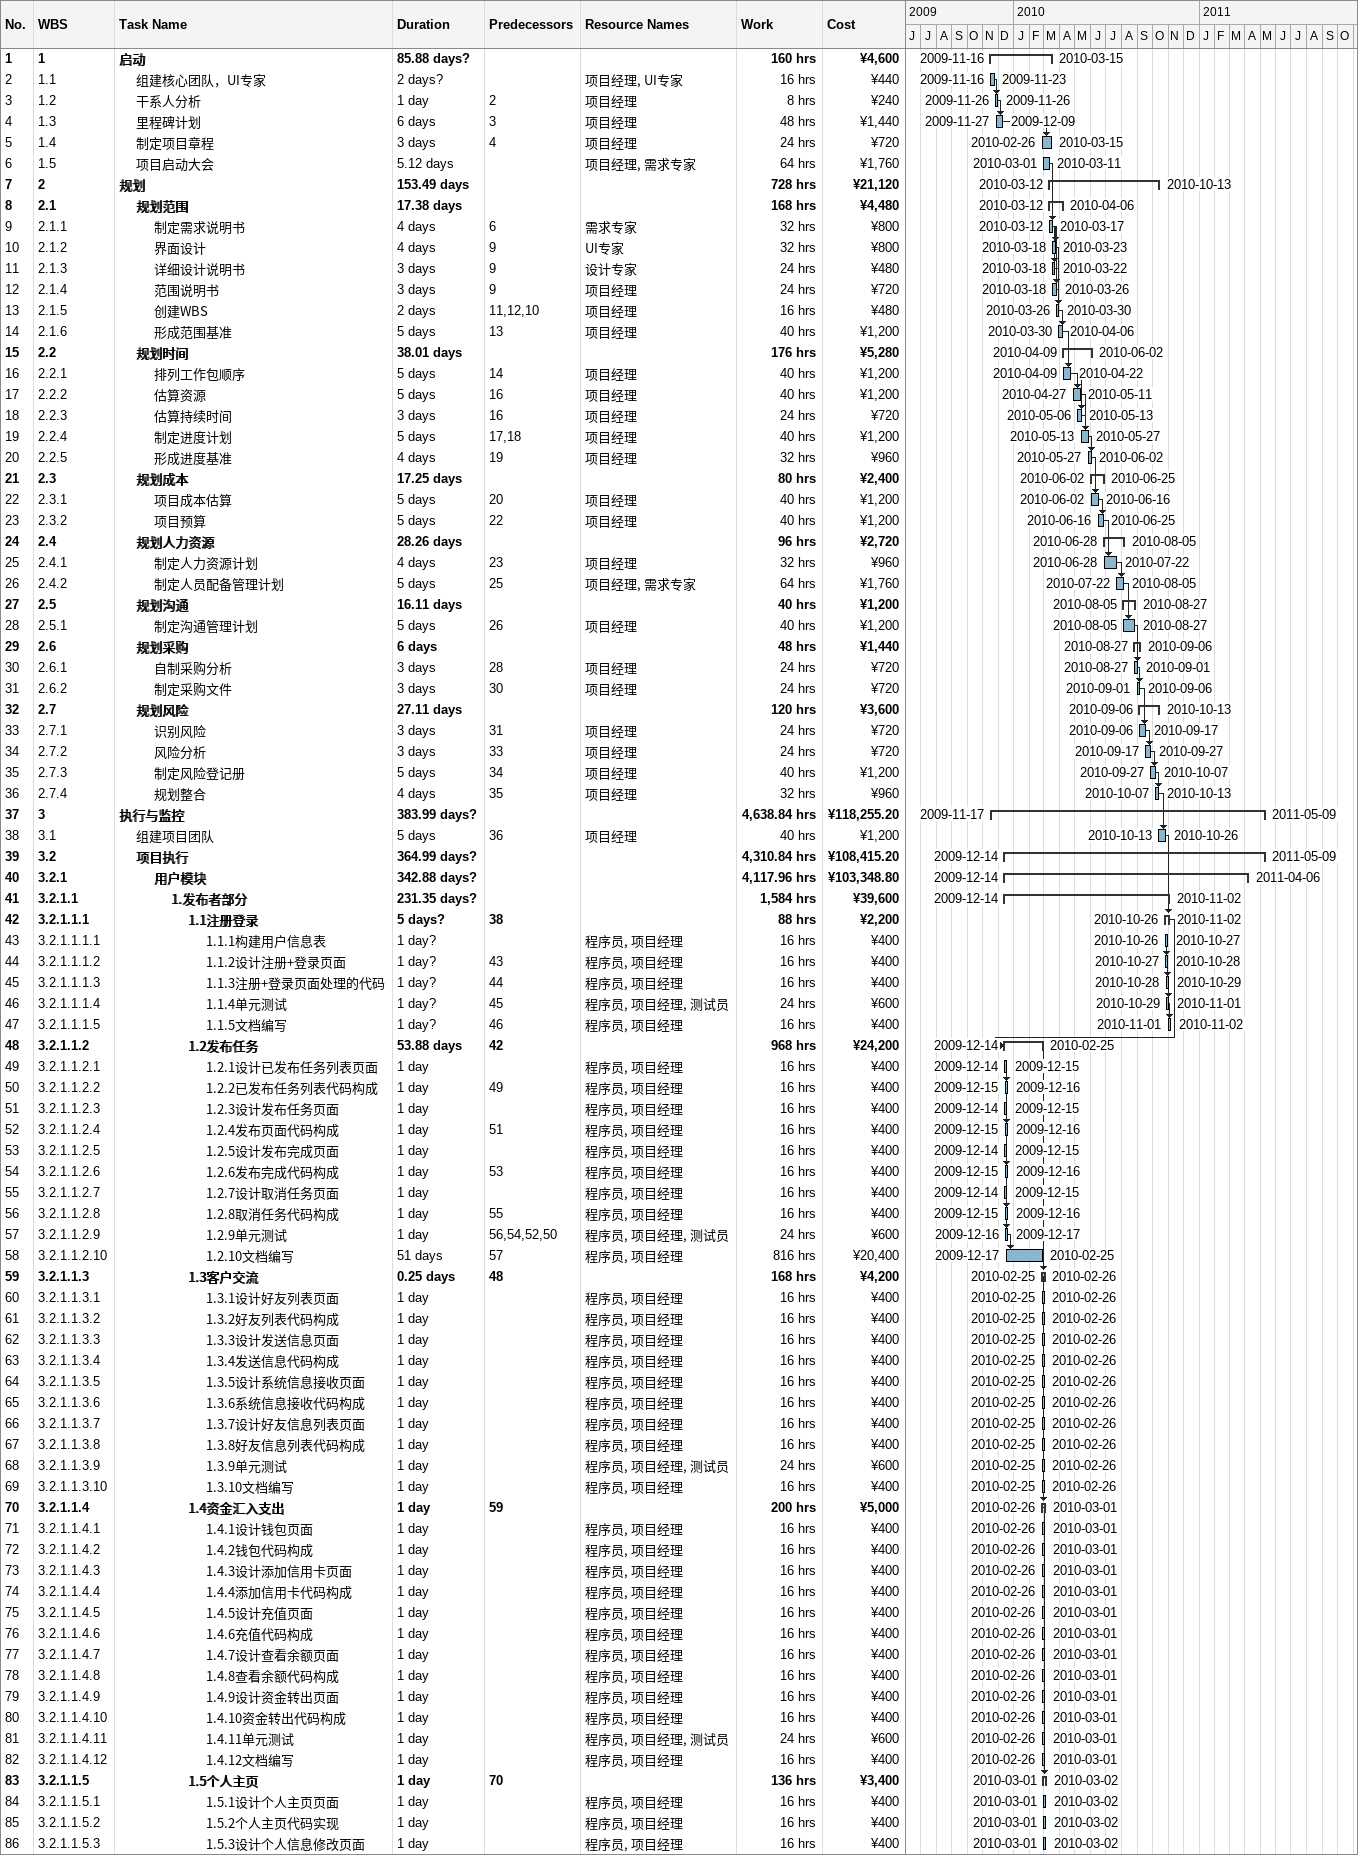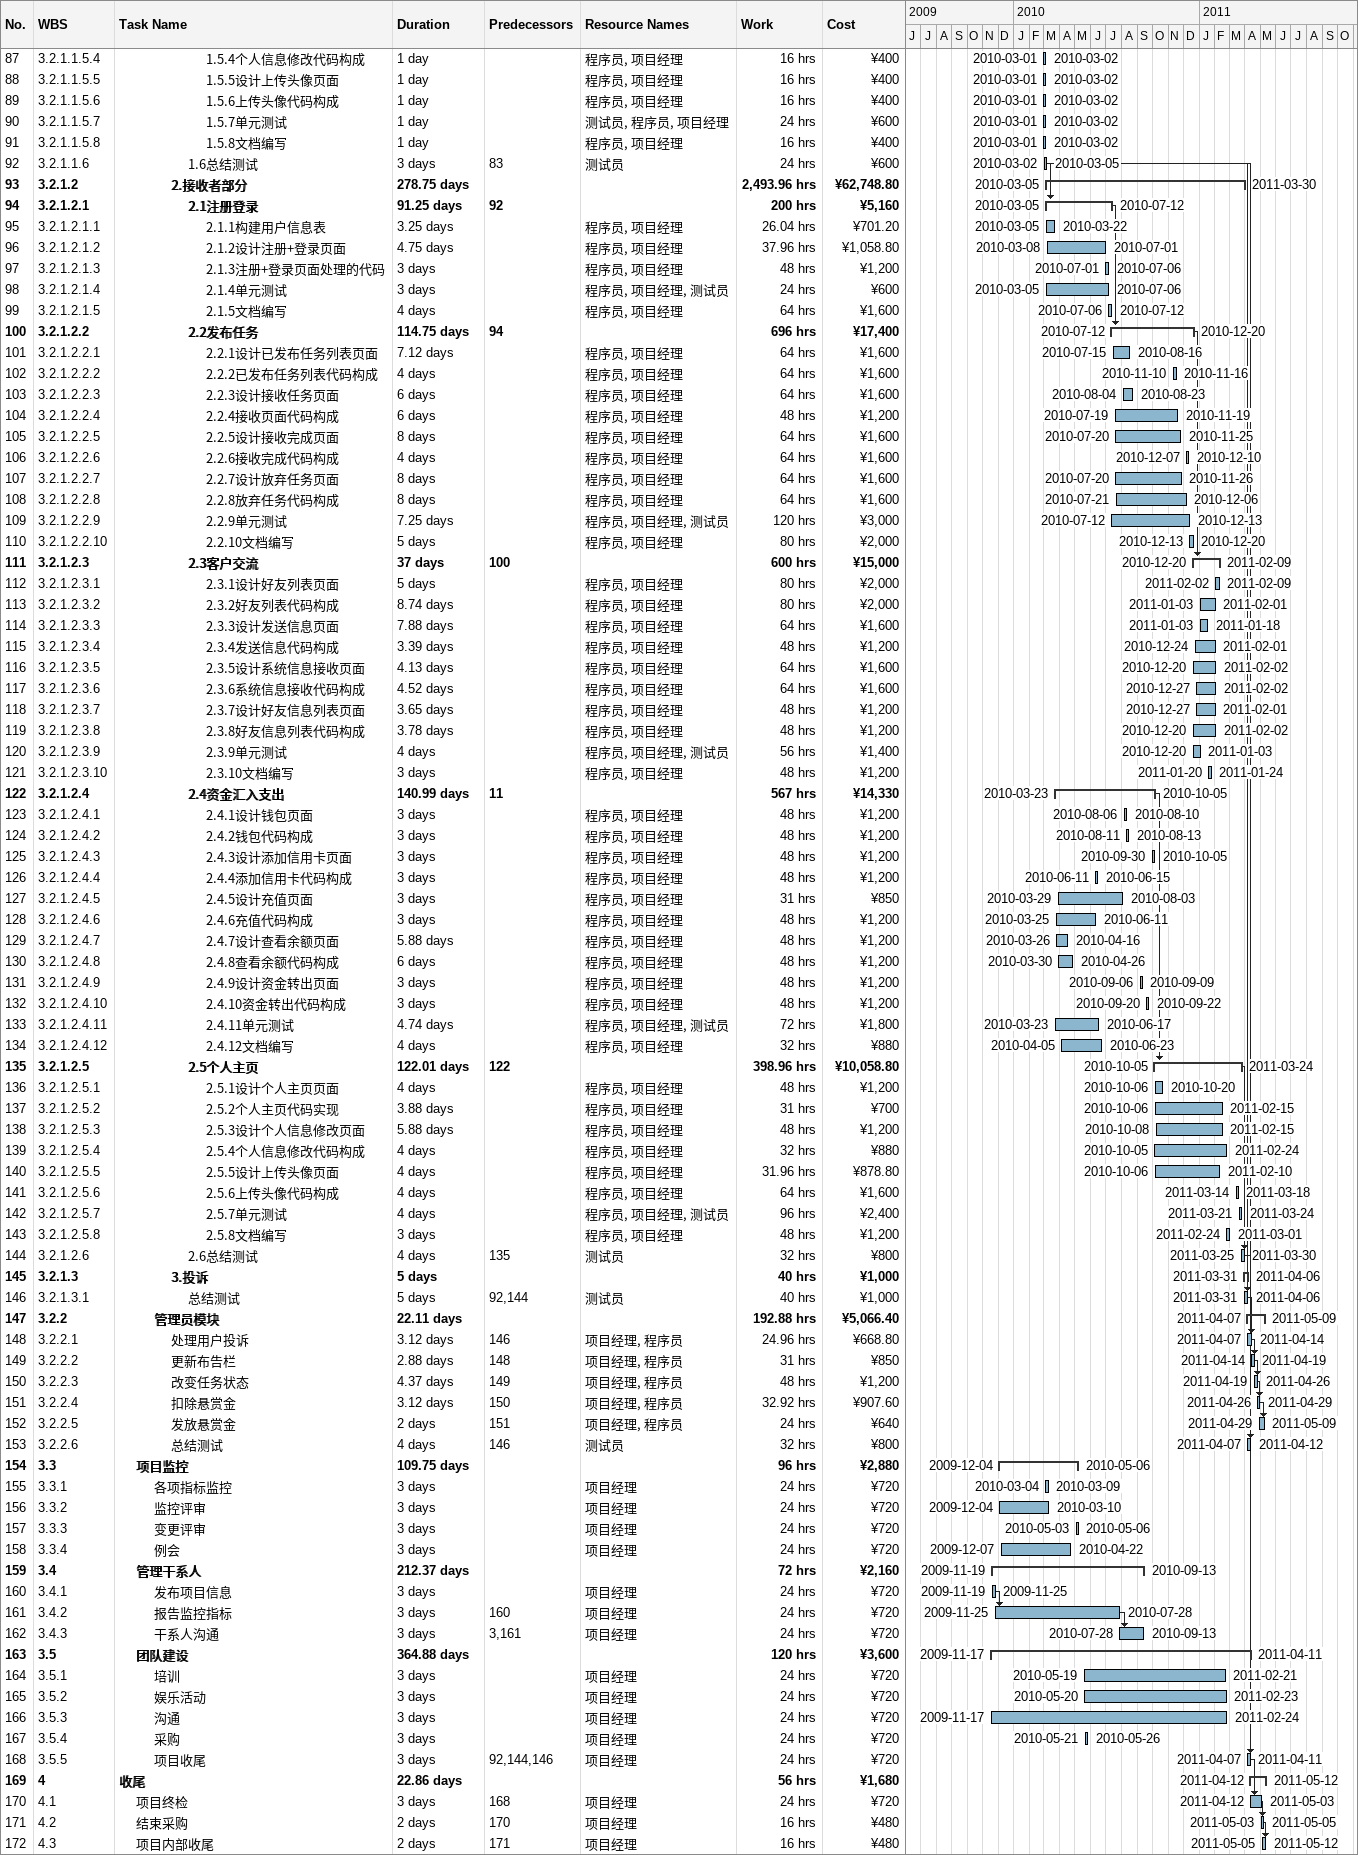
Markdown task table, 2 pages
| ID | WBS | Task | Duration | Start | Finish | Predecessors | Resources | Work (h) | Cost (¥) |
|---|---|---|---|---|---|---|---|---|---|
| 1 | 1 | **启动** | 85.88d? | 2009-11-16 | 2010-03-15 |  |  | 160 | 4600 |
| 2 | 1.1 | 组建核心团队，UI专家 | 2d? | 2009-11-16 | 2009-11-23 |  | 项目经理, UI专家 | 16 | 440 |
| 3 | 1.2 | 干系人分析 | 1d | 2009-11-26 | 2009-11-26 | 2 | 项目经理 | 8 | 240 |
| 4 | 1.3 | 里程碑计划 | 6d | 2009-11-27 | 2009-12-09 | 3 | 项目经理 | 48 | 1440 |
| 5 | 1.4 | 制定项目章程 | 3d | 2010-02-26 | 2010-03-15 | 4 | 项目经理 | 24 | 720 |
| 6 | 1.5 | 项目启动大会 | 5.12d | 2010-03-01 | 2010-03-11 |  | 项目经理, 需求专家 | 64 | 1760 |
| 7 | 2 | **规划** | 153.49d | 2010-03-12 | 2010-10-13 |  |  | 728 | 21120 |
| 8 | 2.1 | **规划范围** | 17.38d | 2010-03-12 | 2010-04-06 |  |  | 168 | 4480 |
| 9 | 2.1.1 | 制定需求说明书 | 4d | 2010-03-12 | 2010-03-17 | 6 | 需求专家 | 32 | 800 |
| 10 | 2.1.2 | 界面设计 | 4d | 2010-03-18 | 2010-03-23 | 9 | UI专家 | 32 | 800 |
| 11 | 2.1.3 | 详细设计说明书 | 3d | 2010-03-18 | 2010-03-22 | 9 | 设计专家 | 24 | 480 |
| 12 | 2.1.4 | 范围说明书 | 3d | 2010-03-18 | 2010-03-26 | 9 | 项目经理 | 24 | 720 |
| 13 | 2.1.5 | 创建WBS | 2d | 2010-03-26 | 2010-03-30 | 11, 12, 10 | 项目经理 | 16 | 480 |
| 14 | 2.1.6 | 形成范围基准 | 5d | 2010-03-30 | 2010-04-06 | 13 | 项目经理 | 40 | 1200 |
| 15 | 2.2 | **规划时间** | 38.01d | 2010-04-09 | 2010-06-02 |  |  | 176 | 5280 |
| 16 | 2.2.1 | 排列工作包顺序 | 5d | 2010-04-09 | 2010-04-22 | 14 | 项目经理 | 40 | 1200 |
| 17 | 2.2.2 | 估算资源 | 5d | 2010-04-27 | 2010-05-11 | 16 | 项目经理 | 40 | 1200 |
| 18 | 2.2.3 | 估算持续时间 | 3d | 2010-05-06 | 2010-05-13 | 16 | 项目经理 | 24 | 720 |
| 19 | 2.2.4 | 制定进度计划 | 5d | 2010-05-13 | 2010-05-27 | 17, 18 | 项目经理 | 40 | 1200 |
| 20 | 2.2.5 | 形成进度基准 | 4d | 2010-05-27 | 2010-06-02 | 19 | 项目经理 | 32 | 960 |
| 21 | 2.3 | **规划成本** | 17.25d | 2010-06-02 | 2010-06-25 |  |  | 80 | 2400 |
| 22 | 2.3.1 | 项目成本估算 | 5d | 2010-06-02 | 2010-06-16 | 20 | 项目经理 | 40 | 1200 |
| 23 | 2.3.2 | 项目预算 | 5d | 2010-06-16 | 2010-06-25 | 22 | 项目经理 | 40 | 1200 |
| 24 | 2.4 | **规划人力资源** | 28.26d | 2010-06-28 | 2010-08-05 |  |  | 96 | 2720 |
| 25 | 2.4.1 | 制定人力资源计划 | 4d | 2010-06-28 | 2010-07-22 | 23 | 项目经理 | 32 | 960 |
| 26 | 2.4.2 | 制定人员配备管理计划 | 5d | 2010-07-22 | 2010-08-05 | 25 | 项目经理, 需求专家 | 64 | 1760 |
| 27 | 2.5 | **规划沟通** | 16.11d | 2010-08-05 | 2010-08-27 |  |  | 40 | 1200 |
| 28 | 2.5.1 | 制定沟通管理计划 | 5d | 2010-08-05 | 2010-08-27 | 26 | 项目经理 | 40 | 1200 |
| 29 | 2.6 | **规划采购** | 6d | 2010-08-27 | 2010-09-06 |  |  | 48 | 1440 |
| 30 | 2.6.1 | 自制采购分析 | 3d | 2010-08-27 | 2010-09-01 | 28 | 项目经理 | 24 | 720 |
| 31 | 2.6.2 | 制定采购文件 | 3d | 2010-09-01 | 2010-09-06 | 30 | 项目经理 | 24 | 720 |
| 32 | 2.7 | **规划风险** | 27.11d | 2010-09-06 | 2010-10-13 |  |  | 120 | 3600 |
| 33 | 2.7.1 | 识别风险 | 3d | 2010-09-06 | 2010-09-17 | 31 | 项目经理 | 24 | 720 |
| 34 | 2.7.2 | 风险分析 | 3d | 2010-09-17 | 2010-09-27 | 33 | 项目经理 | 24 | 720 |
| 35 | 2.7.3 | 制定风险登记册 | 5d | 2010-09-27 | 2010-10-07 | 34 | 项目经理 | 40 | 1200 |
| 36 | 2.7.4 | 规划整合 | 4d | 2010-10-07 | 2010-10-13 | 35 | 项目经理 | 32 | 960 |
| 37 | 3 | **执行与监控** | 383.99d? | 2009-11-17 | 2011-05-09 |  |  | 4638.84 | 118255.20 |
| 38 | 3.1 | 组建项目团队 | 5d | 2010-10-13 | 2010-10-26 | 36 | 项目经理 | 40 | 1200 |
| 39 | 3.2 | **项目执行** | 364.99d? | 2009-12-14 | 2011-05-09 |  |  | 4310.84 | 108415.20 |
| 40 | 3.2.1 | **用户模块** | 342.88d? | 2009-12-14 | 2011-04-06 |  |  | 4117.96 | 103348.80 |
| 41 | 3.2.1.1 | **1.发布者部分** | 231.35d? | 2009-12-14 | 2010-11-02 |  |  | 1584 | 39600 |
| 42 | 3.2.1.1.1 | **1.1注册登录** | 5d? | 2010-10-26 | 2010-11-02 | 38 |  | 88 | 2200 |
| 43 | 3.2.1.1.1.1 | 1.1.1构建用户信息表 | 1d? | 2010-10-26 | 2010-10-27 |  | 程序员, 项目经理 | 16 | 400 |
| 44 | 3.2.1.1.1.2 | 1.1.2设计注册+登录页面 | 1d? | 2010-10-27 | 2010-10-28 | 43 | 程序员, 项目经理 | 16 | 400 |
| 45 | 3.2.1.1.1.3 | 1.1.3注册+登录页面处理的代码 | 1d? | 2010-10-28 | 2010-10-29 | 44 | 程序员, 项目经理 | 16 | 400 |
| 46 | 3.2.1.1.1.4 | 1.1.4单元测试 | 1d? | 2010-10-29 | 2010-11-01 | 45 | 程序员, 项目经理, 测试员 | 24 | 600 |
| 47 | 3.2.1.1.1.5 | 1.1.5文档编写 | 1d? | 2010-11-01 | 2010-11-02 | 46 | 程序员, 项目经理 | 16 | 400 |
| 48 | 3.2.1.1.2 | **1.2发布任务** | 53.88d | 2009-12-14 | 2010-02-25 | 42 |  | 968 | 24200 |
| 49 | 3.2.1.1.2.1 | 1.2.1设计已发布任务列表页面 | 1d | 2009-12-14 | 2009-12-15 |  | 程序员, 项目经理 | 16 | 400 |
| 50 | 3.2.1.1.2.2 | 1.2.2已发布任务列表代码构成 | 1d | 2009-12-15 | 2009-12-16 | 49 | 程序员, 项目经理 | 16 | 400 |
| 51 | 3.2.1.1.2.3 | 1.2.3设计发布任务页面 | 1d | 2009-12-14 | 2009-12-15 |  | 程序员, 项目经理 | 16 | 400 |
| 52 | 3.2.1.1.2.4 | 1.2.4发布页面代码构成 | 1d | 2009-12-15 | 2009-12-16 | 51 | 程序员, 项目经理 | 16 | 400 |
| 53 | 3.2.1.1.2.5 | 1.2.5设计发布完成页面 | 1d | 2009-12-14 | 2009-12-15 |  | 程序员, 项目经理 | 16 | 400 |
| 54 | 3.2.1.1.2.6 | 1.2.6发布完成代码构成 | 1d | 2009-12-15 | 2009-12-16 | 53 | 程序员, 项目经理 | 16 | 400 |
| 55 | 3.2.1.1.2.7 | 1.2.7设计取消任务页面 | 1d | 2009-12-14 | 2009-12-15 |  | 程序员, 项目经理 | 16 | 400 |
| 56 | 3.2.1.1.2.8 | 1.2.8取消任务代码构成 | 1d | 2009-12-15 | 2009-12-16 | 55 | 程序员, 项目经理 | 16 | 400 |
| 57 | 3.2.1.1.2.9 | 1.2.9单元测试 | 1d | 2009-12-16 | 2009-12-17 | 56, 54, 52, 50 | 程序员, 项目经理, 测试员 | 24 | 600 |
| 58 | 3.2.1.1.2.10 | 1.2.10文档编写 | 51d | 2009-12-17 | 2010-02-25 | 57 | 程序员, 项目经理 | 816 | 20400 |
| 59 | 3.2.1.1.3 | **1.3客户交流** | 0.25d | 2010-02-25 | 2010-02-26 | 48 |  | 168 | 4200 |
| 60 | 3.2.1.1.3.1 | 1.3.1设计好友列表页面 | 1d | 2010-02-25 | 2010-02-26 |  | 程序员, 项目经理 | 16 | 400 |
| 61 | 3.2.1.1.3.2 | 1.3.2好友列表代码构成 | 1d | 2010-02-25 | 2010-02-26 |  | 程序员, 项目经理 | 16 | 400 |
| 62 | 3.2.1.1.3.3 | 1.3.3设计发送信息页面 | 1d | 2010-02-25 | 2010-02-26 |  | 程序员, 项目经理 | 16 | 400 |
| 63 | 3.2.1.1.3.4 | 1.3.4发送信息代码构成 | 1d | 2010-02-25 | 2010-02-26 |  | 程序员, 项目经理 | 16 | 400 |
| 64 | 3.2.1.1.3.5 | 1.3.5设计系统信息接收页面 | 1d | 2010-02-25 | 2010-02-26 |  | 程序员, 项目经理 | 16 | 400 |
| 65 | 3.2.1.1.3.6 | 1.3.6系统信息接收代码构成 | 1d | 2010-02-25 | 2010-02-26 |  | 程序员, 项目经理 | 16 | 400 |
| 66 | 3.2.1.1.3.7 | 1.3.7设计好友信息列表页面 | 1d | 2010-02-25 | 2010-02-26 |  | 程序员, 项目经理 | 16 | 400 |
| 67 | 3.2.1.1.3.8 | 1.3.8好友信息列表代码构成 | 1d | 2010-02-25 | 2010-02-26 |  | 程序员, 项目经理 | 16 | 400 |
| 68 | 3.2.1.1.3.9 | 1.3.9单元测试 | 1d | 2010-02-25 | 2010-02-26 |  | 程序员, 项目经理, 测试员 | 24 | 600 |
| 69 | 3.2.1.1.3.10 | 1.3.10文档编写 | 1d | 2010-02-25 | 2010-02-26 |  | 程序员, 项目经理 | 16 | 400 |
| 70 | 3.2.1.1.4 | **1.4资金汇入支出** | 1d | 2010-02-26 | 2010-03-01 | 59 |  | 200 | 5000 |
| 71 | 3.2.1.1.4.1 | 1.4.1设计钱包页面 | 1d | 2010-02-26 | 2010-03-01 |  | 程序员, 项目经理 | 16 | 400 |
| 72 | 3.2.1.1.4.2 | 1.4.2钱包代码构成 | 1d | 2010-02-26 | 2010-03-01 |  | 程序员, 项目经理 | 16 | 400 |
| 73 | 3.2.1.1.4.3 | 1.4.3设计添加信用卡页面 | 1d | 2010-02-26 | 2010-03-01 |  | 程序员, 项目经理 | 16 | 400 |
| 74 | 3.2.1.1.4.4 | 1.4.4添加信用卡代码构成 | 1d | 2010-02-26 | 2010-03-01 |  | 程序员, 项目经理 | 16 | 400 |
| 75 | 3.2.1.1.4.5 | 1.4.5设计充值页面 | 1d | 2010-02-26 | 2010-03-01 |  | 程序员, 项目经理 | 16 | 400 |
| 76 | 3.2.1.1.4.6 | 1.4.6充值代码构成 | 1d | 2010-02-26 | 2010-03-01 |  | 程序员, 项目经理 | 16 | 400 |
| 77 | 3.2.1.1.4.7 | 1.4.7设计查看余额页面 | 1d | 2010-02-26 | 2010-03-01 |  | 程序员, 项目经理 | 16 | 400 |
| 78 | 3.2.1.1.4.8 | 1.4.8查看余额代码构成 | 1d | 2010-02-26 | 2010-03-01 |  | 程序员, 项目经理 | 16 | 400 |
| 79 | 3.2.1.1.4.9 | 1.4.9设计资金转出页面 | 1d | 2010-02-26 | 2010-03-01 |  | 程序员, 项目经理 | 16 | 400 |
| 80 | 3.2.1.1.4.10 | 1.4.10资金转出代码构成 | 1d | 2010-02-26 | 2010-03-01 |  | 程序员, 项目经理 | 16 | 400 |
| 81 | 3.2.1.1.4.11 | 1.4.11单元测试 | 1d | 2010-02-26 | 2010-03-01 |  | 程序员, 项目经理, 测试员 | 24 | 600 |
| 82 | 3.2.1.1.4.12 | 1.4.12文档编写 | 1d | 2010-02-26 | 2010-03-01 |  | 程序员, 项目经理 | 16 | 400 |
| 83 | 3.2.1.1.5 | **1.5个人主页** | 1d | 2010-03-01 | 2010-03-02 | 70 |  | 136 | 3400 |
| 84 | 3.2.1.1.5.1 | 1.5.1设计个人主页页面 | 1d | 2010-03-01 | 2010-03-02 |  | 程序员, 项目经理 | 16 | 400 |
| 85 | 3.2.1.1.5.2 | 1.5.2个人主页代码实现 | 1d | 2010-03-01 | 2010-03-02 |  | 程序员, 项目经理 | 16 | 400 |
| 86 | 3.2.1.1.5.3 | 1.5.3设计个人信息修改页面 | 1d | 2010-03-01 | 2010-03-02 |  | 程序员, 项目经理 | 16 | 400 |
| 87 | 3.2.1.1.5.4 | 1.5.4个人信息修改代码构成 | 1d | 2010-03-01 | 2010-03-02 |  | 程序员, 项目经理 | 16 | 400 |
| 88 | 3.2.1.1.5.5 | 1.5.5设计上传头像页面 | 1d | 2010-03-01 | 2010-03-02 |  | 程序员, 项目经理 | 16 | 400 |
| 89 | 3.2.1.1.5.6 | 1.5.6上传头像代码构成 | 1d | 2010-03-01 | 2010-03-02 |  | 程序员, 项目经理 | 16 | 400 |
| 90 | 3.2.1.1.5.7 | 1.5.7单元测试 | 1d | 2010-03-01 | 2010-03-02 |  | 测试员, 程序员, 项目经理 | 24 | 600 |
| 91 | 3.2.1.1.5.8 | 1.5.8文档编写 | 1d | 2010-03-01 | 2010-03-02 |  | 程序员, 项目经理 | 16 | 400 |
| 92 | 3.2.1.1.6 | 1.6总结测试 | 3d | 2010-03-02 | 2010-03-05 | 83 | 测试员 | 24 | 600 |
| 93 | 3.2.1.2 | **2.接收者部分** | 278.75d | 2010-03-05 | 2011-03-30 |  |  | 2493.96 | 62748.80 |
| 94 | 3.2.1.2.1 | **2.1注册登录** | 91.25d | 2010-03-05 | 2010-07-12 | 92 |  | 200 | 5160 |
| 95 | 3.2.1.2.1.1 | 2.1.1构建用户信息表 | 3.25d | 2010-03-05 | 2010-03-22 |  | 程序员, 项目经理 | 26.04 | 701.20 |
| 96 | 3.2.1.2.1.2 | 2.1.2设计注册+登录页面 | 4.75d | 2010-03-08 | 2010-07-01 |  | 程序员, 项目经理 | 37.96 | 1058.80 |
| 97 | 3.2.1.2.1.3 | 2.1.3注册+登录页面处理的代码 | 3d | 2010-07-01 | 2010-07-06 |  | 程序员, 项目经理 | 48 | 1200 |
| 98 | 3.2.1.2.1.4 | 2.1.4单元测试 | 3d | 2010-03-05 | 2010-07-06 |  | 程序员, 项目经理, 测试员 | 24 | 600 |
| 99 | 3.2.1.2.1.5 | 2.1.5文档编写 | 4d | 2010-07-06 | 2010-07-12 |  | 程序员, 项目经理 | 64 | 1600 |
| 100 | 3.2.1.2.2 | **2.2发布任务** | 114.75d | 2010-07-12 | 2010-12-20 | 94 |  | 696 | 17400 |
| 101 | 3.2.1.2.2.1 | 2.2.1设计已发布任务列表页面 | 7.12d | 2010-07-15 | 2010-08-16 |  | 程序员, 项目经理 | 64 | 1600 |
| 102 | 3.2.1.2.2.2 | 2.2.2已发布任务列表代码构成 | 4d | 2010-11-10 | 2010-11-16 |  | 程序员, 项目经理 | 64 | 1600 |
| 103 | 3.2.1.2.2.3 | 2.2.3设计接收任务页面 | 6d | 2010-08-04 | 2010-08-23 |  | 程序员, 项目经理 | 64 | 1600 |
| 104 | 3.2.1.2.2.4 | 2.2.4接收页面代码构成 | 6d | 2010-07-19 | 2010-11-19 |  | 程序员, 项目经理 | 48 | 1200 |
| 105 | 3.2.1.2.2.5 | 2.2.5设计接收完成页面 | 8d | 2010-07-20 | 2010-11-25 |  | 程序员, 项目经理 | 64 | 1600 |
| 106 | 3.2.1.2.2.6 | 2.2.6接收完成代码构成 | 4d | 2010-12-07 | 2010-12-10 |  | 程序员, 项目经理 | 64 | 1600 |
| 107 | 3.2.1.2.2.7 | 2.2.7设计放弃任务页面 | 8d | 2010-07-20 | 2010-11-26 |  | 程序员, 项目经理 | 64 | 1600 |
| 108 | 3.2.1.2.2.8 | 2.2.8放弃任务代码构成 | 8d | 2010-07-21 | 2010-12-06 |  | 程序员, 项目经理 | 64 | 1600 |
| 109 | 3.2.1.2.2.9 | 2.2.9单元测试 | 7.25d | 2010-07-12 | 2010-12-13 |  | 程序员, 项目经理, 测试员 | 120 | 3000 |
| 110 | 3.2.1.2.2.10 | 2.2.10文档编写 | 5d | 2010-12-13 | 2010-12-20 |  | 程序员, 项目经理 | 80 | 2000 |
| 111 | 3.2.1.2.3 | **2.3客户交流** | 37d | 2010-12-20 | 2011-02-09 | 100 |  | 600 | 15000 |
| 112 | 3.2.1.2.3.1 | 2.3.1设计好友列表页面 | 5d | 2011-02-02 | 2011-02-09 |  | 程序员, 项目经理 | 80 | 2000 |
| 113 | 3.2.1.2.3.2 | 2.3.2好友列表代码构成 | 8.74d | 2011-01-03 | 2011-02-01 |  | 程序员, 项目经理 | 80 | 2000 |
| 114 | 3.2.1.2.3.3 | 2.3.3设计发送信息页面 | 7.88d | 2011-01-03 | 2011-01-18 |  | 程序员, 项目经理 | 64 | 1600 |
| 115 | 3.2.1.2.3.4 | 2.3.4发送信息代码构成 | 3.39d | 2010-12-24 | 2011-02-01 |  | 程序员, 项目经理 | 48 | 1200 |
| 116 | 3.2.1.2.3.5 | 2.3.5设计系统信息接收页面 | 4.13d | 2010-12-20 | 2011-02-02 |  | 程序员, 项目经理 | 64 | 1600 |
| 117 | 3.2.1.2.3.6 | 2.3.6系统信息接收代码构成 | 4.52d | 2010-12-27 | 2011-02-02 |  | 程序员, 项目经理 | 64 | 1600 |
| 118 | 3.2.1.2.3.7 | 2.3.7设计好友信息列表页面 | 3.65d | 2010-12-27 | 2011-02-01 |  | 程序员, 项目经理 | 48 | 1200 |
| 119 | 3.2.1.2.3.8 | 2.3.8好友信息列表代码构成 | 3.78d | 2010-12-20 | 2011-02-02 |  | 程序员, 项目经理 | 48 | 1200 |
| 120 | 3.2.1.2.3.9 | 2.3.9单元测试 | 4d | 2010-12-20 | 2011-01-03 |  | 程序员, 项目经理, 测试员 | 56 | 1400 |
| 121 | 3.2.1.2.3.10 | 2.3.10文档编写 | 3d | 2011-01-20 | 2011-01-24 |  | 程序员, 项目经理 | 48 | 1200 |
| 122 | 3.2.1.2.4 | **2.4资金汇入支出** | 140.99d | 2010-03-23 | 2010-10-05 | 11 |  | 567 | 14330 |
| 123 | 3.2.1.2.4.1 | 2.4.1设计钱包页面 | 3d | 2010-08-06 | 2010-08-10 |  | 程序员, 项目经理 | 48 | 1200 |
| 124 | 3.2.1.2.4.2 | 2.4.2钱包代码构成 | 3d | 2010-08-11 | 2010-08-13 |  | 程序员, 项目经理 | 48 | 1200 |
| 125 | 3.2.1.2.4.3 | 2.4.3设计添加信用卡页面 | 3d | 2010-09-30 | 2010-10-05 |  | 程序员, 项目经理 | 48 | 1200 |
| 126 | 3.2.1.2.4.4 | 2.4.4添加信用卡代码构成 | 3d | 2010-06-11 | 2010-06-15 |  | 程序员, 项目经理 | 48 | 1200 |
| 127 | 3.2.1.2.4.5 | 2.4.5设计充值页面 | 3d | 2010-03-29 | 2010-08-03 |  | 程序员, 项目经理 | 31 | 850 |
| 128 | 3.2.1.2.4.6 | 2.4.6充值代码构成 | 3d | 2010-03-25 | 2010-06-11 |  | 程序员, 项目经理 | 48 | 1200 |
| 129 | 3.2.1.2.4.7 | 2.4.7设计查看余额页面 | 5.88d | 2010-03-26 | 2010-04-16 |  | 程序员, 项目经理 | 48 | 1200 |
| 130 | 3.2.1.2.4.8 | 2.4.8查看余额代码构成 | 6d | 2010-03-30 | 2010-04-26 |  | 程序员, 项目经理 | 48 | 1200 |
| 131 | 3.2.1.2.4.9 | 2.4.9设计资金转出页面 | 3d | 2010-09-06 | 2010-09-09 |  | 程序员, 项目经理 | 48 | 1200 |
| 132 | 3.2.1.2.4.10 | 2.4.10资金转出代码构成 | 3d | 2010-09-20 | 2010-09-22 |  | 程序员, 项目经理 | 48 | 1200 |
| 133 | 3.2.1.2.4.11 | 2.4.11单元测试 | 4.74d | 2010-03-23 | 2010-06-17 |  | 程序员, 项目经理, 测试员 | 72 | 1800 |
| 134 | 3.2.1.2.4.12 | 2.4.12文档编写 | 4d | 2010-04-05 | 2010-06-23 |  | 程序员, 项目经理 | 32 | 880 |
| 135 | 3.2.1.2.5 | **2.5个人主页** | 122.01d | 2010-10-05 | 2011-03-24 | 122 |  | 398.96 | 10058.80 |
| 136 | 3.2.1.2.5.1 | 2.5.1设计个人主页页面 | 4d | 2010-10-06 | 2010-10-20 |  | 程序员, 项目经理 | 48 | 1200 |
| 137 | 3.2.1.2.5.2 | 2.5.2个人主页代码实现 | 3.88d | 2010-10-06 | 2011-02-15 |  | 程序员, 项目经理 | 31 | 700 |
| 138 | 3.2.1.2.5.3 | 2.5.3设计个人信息修改页面 | 5.88d | 2010-10-08 | 2011-02-15 |  | 程序员, 项目经理 | 48 | 1200 |
| 139 | 3.2.1.2.5.4 | 2.5.4个人信息修改代码构成 | 4d | 2010-10-05 | 2011-02-24 |  | 程序员, 项目经理 | 32 | 880 |
| 140 | 3.2.1.2.5.5 | 2.5.5设计上传头像页面 | 4d | 2010-10-06 | 2011-02-10 |  | 程序员, 项目经理 | 31.96 | 878.80 |
| 141 | 3.2.1.2.5.6 | 2.5.6上传头像代码构成 | 4d | 2011-03-14 | 2011-03-18 |  | 程序员, 项目经理 | 64 | 1600 |
| 142 | 3.2.1.2.5.7 | 2.5.7单元测试 | 4d | 2011-03-21 | 2011-03-24 |  | 程序员, 项目经理, 测试员 | 96 | 2400 |
| 143 | 3.2.1.2.5.8 | 2.5.8文档编写 | 3d | 2011-02-24 | 2011-03-01 |  | 程序员, 项目经理 | 48 | 1200 |
| 144 | 3.2.1.2.6 | 2.6总结测试 | 4d | 2011-03-25 | 2011-03-30 | 135 | 测试员 | 32 | 800 |
| 145 | 3.2.1.3 | **3.投诉** | 5d | 2011-03-31 | 2011-04-06 |  |  | 40 | 1000 |
| 146 | 3.2.1.3.1 | 总结测试 | 5d | 2011-03-31 | 2011-04-06 | 92, 144 | 测试员 | 40 | 1000 |
| 147 | 3.2.2 | **管理员模块** | 22.11d | 2011-04-07 | 2011-05-09 |  |  | 192.88 | 5066.40 |
| 148 | 3.2.2.1 | 处理用户投诉 | 3.12d | 2011-04-07 | 2011-04-14 | 146 | 项目经理, 程序员 | 24.96 | 668.80 |
| 149 | 3.2.2.2 | 更新布告栏 | 2.88d | 2011-04-14 | 2011-04-19 | 148 | 项目经理, 程序员 | 31 | 850 |
| 150 | 3.2.2.3 | 改变任务状态 | 4.37d | 2011-04-19 | 2011-04-26 | 149 | 项目经理, 程序员 | 48 | 1200 |
| 151 | 3.2.2.4 | 扣除悬赏金 | 3.12d | 2011-04-26 | 2011-04-29 | 150 | 项目经理, 程序员 | 32.92 | 907.60 |
| 152 | 3.2.2.5 | 发放悬赏金 | 2d | 2011-04-29 | 2011-05-09 | 151 | 项目经理, 程序员 | 24 | 640 |
| 153 | 3.2.2.6 | 总结测试 | 4d | 2011-04-07 | 2011-04-12 | 146 | 测试员 | 32 | 800 |
| 154 | 3.3 | **项目监控** | 109.75d | 2009-12-04 | 2010-05-06 |  |  | 96 | 2880 |
| 155 | 3.3.1 | 各项指标监控 | 3d | 2010-03-04 | 2010-03-09 |  | 项目经理 | 24 | 720 |
| 156 | 3.3.2 | 监控评审 | 3d | 2009-12-04 | 2010-03-10 |  | 项目经理 | 24 | 720 |
| 157 | 3.3.3 | 变更评审 | 3d | 2010-05-03 | 2010-05-06 |  | 项目经理 | 24 | 720 |
| 158 | 3.3.4 | 例会 | 3d | 2009-12-07 | 2010-04-22 |  | 项目经理 | 24 | 720 |
| 159 | 3.4 | **管理干系人** | 212.37d | 2009-11-19 | 2010-09-13 |  |  | 72 | 2160 |
| 160 | 3.4.1 | 发布项目信息 | 3d | 2009-11-19 | 2009-11-25 |  | 项目经理 | 24 | 720 |
| 161 | 3.4.2 | 报告监控指标 | 3d | 2009-11-25 | 2010-07-28 | 160 | 项目经理 | 24 | 720 |
| 162 | 3.4.3 | 干系人沟通 | 3d | 2010-07-28 | 2010-09-13 | 3, 161 | 项目经理 | 24 | 720 |
| 163 | 3.5 | **团队建设** | 364.88d | 2009-11-17 | 2011-04-11 |  |  | 120 | 3600 |
| 164 | 3.5.1 | 培训 | 3d | 2010-05-19 | 2011-02-21 |  | 项目经理 | 24 | 720 |
| 165 | 3.5.2 | 娱乐活动 | 3d | 2010-05-20 | 2011-02-23 |  | 项目经理 | 24 | 720 |
| 166 | 3.5.3 | 沟通 | 3d | 2009-11-17 | 2011-02-24 |  | 项目经理 | 24 | 720 |
| 167 | 3.5.4 | 采购 | 3d | 2010-05-21 | 2010-05-26 |  | 项目经理 | 24 | 720 |
| 168 | 3.5.5 | 项目收尾 | 3d | 2011-04-07 | 2011-04-11 | 92, 144, 146 | 项目经理 | 24 | 720 |
| 169 | 4 | **收尾** | 22.86d | 2011-04-12 | 2011-05-12 |  |  | 56 | 1680 |
| 170 | 4.1 | 项目终检 | 3d | 2011-04-12 | 2011-05-03 | 168 | 项目经理 | 24 | 720 |
| 171 | 4.2 | 结束采购 | 2d | 2011-05-03 | 2011-05-05 | 170 | 项目经理 | 16 | 480 |
| 172 | 4.3 | 项目内部收尾 | 2d | 2011-05-05 | 2011-05-12 | 171 | 项目经理 | 16 | 480 |
